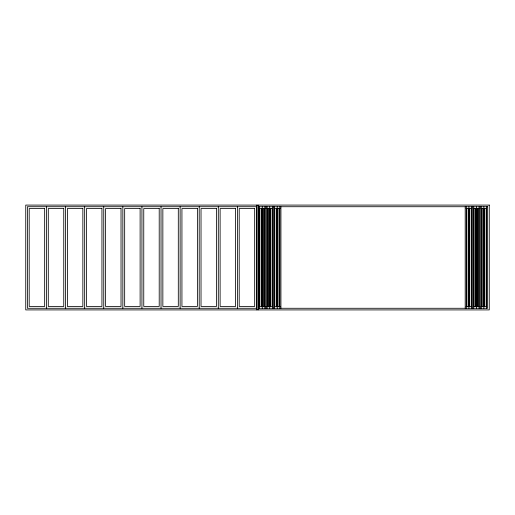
<?xml version="1.0" encoding="UTF-8"?>
<svg xmlns="http://www.w3.org/2000/svg" width="515" height="515" viewBox="0 0 515 515"><rect width="100%" height="100%" fill="white"/><g stroke="black" fill="none" stroke-linecap="round" stroke-linejoin="round"><path stroke-width="0.77" d="M265.231 208.536L262.502 208.536L262.502 306.464L265.231 306.464M266.744 208.536L269.467 208.536L269.467 306.464L266.744 306.464M280.179 208.536L277.45 208.536L277.45 306.464L280.179 306.464M466.024 208.536L468.676 208.536L468.676 306.464L466.024 306.464M471.837 208.536L469.184 208.536L469.184 306.464L471.837 306.464M473.42 208.536L476.15 208.536L476.15 306.464L473.42 306.464M479.381 208.536L476.658 208.536L476.658 306.464L479.381 306.464M480.971 208.536L483.624 208.536L483.624 306.464L480.971 306.464M486.533 206.721L486.533 308.279M484.705 208.536L484.705 306.464M484.634 208.536L484.634 306.464M483.875 206.721L483.875 308.279M483.122 208.536L483.122 306.464M483.051 208.536L483.051 306.464M481.474 208.536L481.474 306.464M481.222 206.721L481.222 308.279M480.141 206.721L480.141 308.279M479.059 206.721L479.059 308.279M478.808 208.536L478.808 306.464M477.231 208.536L477.231 306.464M477.16 208.536L477.16 306.464M476.401 206.721L476.401 308.279M475.648 208.536L475.648 306.464M475.577 208.536L475.577 306.464M474 208.536L474 306.464M473.748 206.721L473.748 308.279M472.667 206.721L472.667 308.279M471.586 206.721L471.586 308.279M471.334 208.536L471.334 306.464M469.757 208.536L469.686 306.464M468.927 206.721L468.927 308.279M468.174 208.536L468.103 306.464M466.526 208.536L466.526 306.464M466.275 206.721L466.275 308.279M465.193 206.721L465.193 308.279M280.933 206.721L280.933 308.279M279.851 206.721L279.851 308.279M279.6 208.536L279.6 306.464M278.023 208.536L278.023 306.464M277.199 206.721L277.199 308.279M276.439 208.536L276.368 306.464M274.54 206.721L274.54 308.279M273.459 206.721L273.459 308.279M272.377 206.721L272.377 308.279M270.549 208.536L270.549 306.464M270.478 208.536L270.478 306.464M269.725 206.721L269.725 308.279M267.317 208.536L267.317 306.464M267.066 206.721L267.066 308.279M265.985 206.721L265.985 308.279M264.903 206.721L264.903 308.279M264.652 208.536L264.652 306.464M263.075 208.536L263.075 306.464M263.004 208.536L263.004 306.464M262.251 206.721L262.251 308.279M261.491 208.536L261.491 306.464M261.42 208.536L261.42 306.464M259.592 206.721L259.592 308.279M258.124 205.086L258.124 309.914M256.876 205.086L256.876 309.914M237.396 206.721L237.396 308.279M218.302 206.721L218.302 308.279M199.215 206.721L199.215 308.279M180.121 206.721L180.121 308.279M161.028 206.721L161.028 308.279M141.934 206.721L141.934 308.279M122.847 206.721L122.847 308.279M103.753 206.721L103.753 308.279M84.66 206.721L84.66 308.279M65.572 206.721L65.572 308.279M46.479 206.721L46.479 308.279M489.25 205.086L25.75 205.086L25.75 309.914L489.25 309.914L489.25 205.086M256.489 206.721L27.385 206.721L27.385 308.279L256.489 308.279L256.489 206.721M487.615 206.721L258.511 206.721L258.511 308.279L487.615 308.279L487.615 206.721M44.657 208.536L29.201 208.536L29.201 306.464L44.657 306.464L44.657 208.536M63.751 208.536L48.294 208.536L48.294 306.464L63.751 306.464L63.751 208.536M82.844 208.536L67.388 208.536L67.388 306.464L82.844 306.464L82.844 208.536M101.938 208.536L86.481 208.536L86.481 306.464L101.938 306.464L101.938 208.536M121.025 208.536L105.569 208.536L105.569 306.464L121.025 306.464L121.025 208.536M140.119 208.536L124.662 208.536L124.662 306.464L140.119 306.464L140.119 208.536M159.212 208.536L143.756 208.536L143.756 306.464L159.212 306.464L159.212 208.536M178.306 208.536L162.849 208.536L162.849 306.464L178.306 306.464L178.306 208.536M197.393 208.536L181.937 208.536L181.937 306.464L197.393 306.464L197.393 208.536M216.487 208.536L201.03 208.536L201.03 306.464L216.487 306.464L216.487 208.536M235.58 208.536L220.124 208.536L220.124 306.464L235.58 306.464L235.58 208.536M254.668 208.536L239.211 208.536L239.211 306.464L254.668 306.464L254.668 208.536M261.993 208.536L259.843 208.536L259.843 306.464L261.993 306.464L261.993 208.536M272.126 208.536L269.976 208.536L269.976 306.464L272.126 306.464L272.126 208.536M276.941 208.536L274.791 208.536L274.791 306.464L276.941 306.464L276.941 208.536M486.282 208.536L484.132 208.536L484.132 306.464L486.282 306.464L486.282 208.536M268.965 306.464L268.965 208.536L268.894 306.464"/></g></svg>
